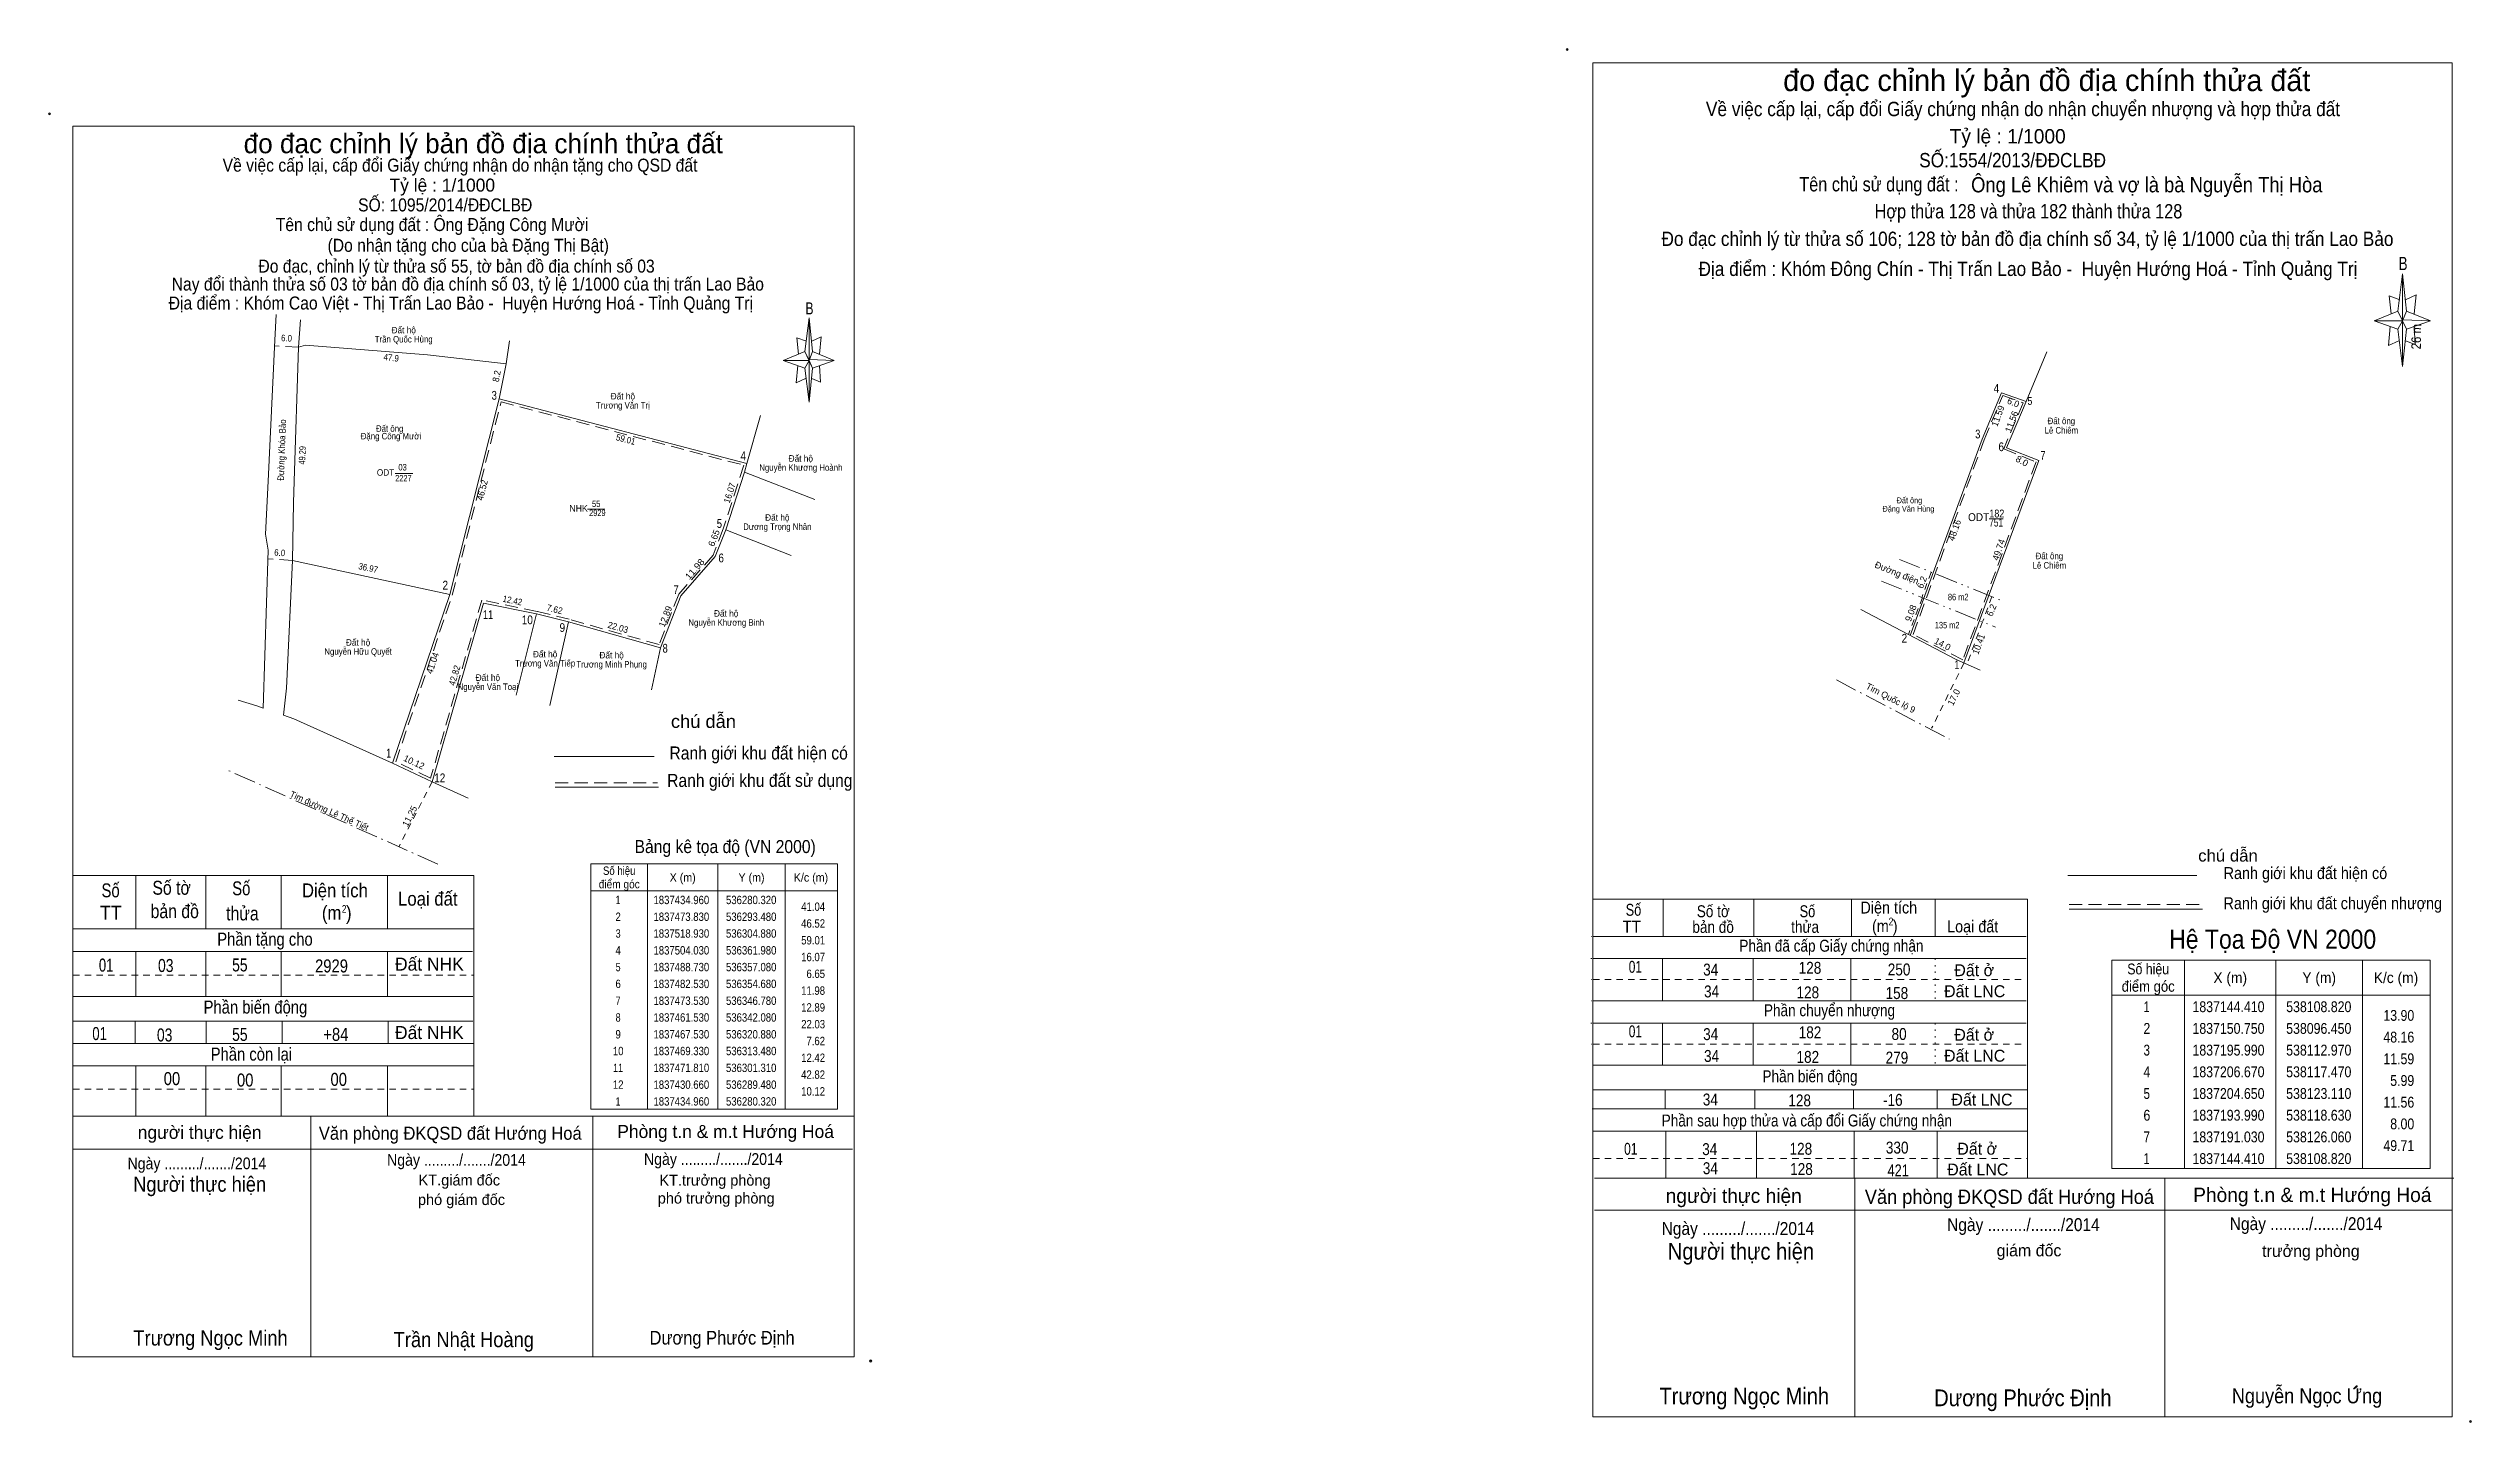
# Model space of a CAD drawing. Header units: centimetres. Extents: x 536201 to 536759, y 1837283 to 1837600.
import ezdxf
from ezdxf.enums import TextEntityAlignment as Align

# ---------------------------------------------------------------- set-up
doc = ezdxf.new("R2010")
doc.units = ezdxf.units.CM
doc.header["$PDMODE"] = 32
doc.header["$PDSIZE"] = 0.5
for name, pattern in [('DASH_DOUBLE_DOT', [9.2, 5, -1.2, 0.3, -1.2, 0.3, -1.2]), ('DOT_DASHED', [7.7, 5, -1.2, 0.3, -1.2]), ('DOTTED', [1.5, 0.3, -1.2]), ('MEDIUM_DASHED', [4.5, 3, -1.5]), ('SHORT_DASHED', [2.7, 1.5, -1.2])]:
    doc.linetypes.add(name, pattern=pattern)
for name, color, linetype, lineweight in [('1', 7, 'MEDIUM_DASHED', 13), ('10', 7, 'Continuous', 13), ('17', 7, 'Continuous', 13), ('5', 7, 'Continuous', 13), ('63', 7, 'Continuous', 13)]:
    doc.layers.add(name, color=color, linetype=linetype, lineweight=lineweight)
doc.layers.add('16', color=7, linetype='Continuous')
doc.layers.add('34', color=7, linetype='Continuous')

msp = doc.modelspace()

# ---------------------------------------------------------------- hatches: boundary and pattern name
at = {"layer": '5'}
msp.add_hatch(color=256, dxfattribs=at).paths.add_polyline_path([(536732.9, 1837291.21), (536732.97, 1837291.28), (536733, 1837291.36), (536732.95, 1837291.44), (536732.87, 1837291.48), (536732.78, 1837291.44), (536732.71, 1837291.41), (536732.16, 1837290.8), (536732.3, 1837290.8)])

# ---------------------------------------------------------------- linework, layer by layer
at = {"layer": '1'}
for points in [[(536281.06, 1837435.28), (536294.06, 1837473.66), (536305.31, 1837518.2), (536361.22, 1837503.61), (536356.51, 1837488.93), (536354.16, 1837482.85), (536346.26, 1837473.85), (536341.72, 1837462.26), (536321.03, 1837468.11), (536313.61, 1837469.92), (536300.89, 1837472.51), (536289.1, 1837431.5)], [(536642.12, 1837458.74), (536630.64, 1837464.62), (536647.01, 1837509.44), (536651.32, 1837519.67), (536656.01, 1837517.99), (536651.54, 1837507.34), (536658.99, 1837504.38)]]:
    msp.add_lwpolyline(points, close=True, dxfattribs=at)
at = {"layer": '10'}
for p, q in [((536656.68, 1837518.28), (536661.5, 1837529.73)), ((536646.54, 1837509.62), (536651.04, 1837520.3)), ((536656.68, 1837518.28), (536651.04, 1837520.3)), ((536656.68, 1837518.28), (536652.2, 1837507.62)), ((536646.54, 1837509.62), (536630.02, 1837464.38)), ((536659.63, 1837504.66), (536652.2, 1837507.62)), ((536659.62, 1837504.67), (536652.2, 1837507.62)), ((536659.62, 1837504.67), (536652.2, 1837507.62)), ((536659.62, 1837504.67), (536652.2, 1837507.62)), ((536361.38, 1837502.03), (536377.62, 1837495.69)), ((536659.63, 1837504.66), (536642.39, 1837458.04)), ((536357.08, 1837488.73), (536372.2, 1837482.77)), ((536648.19, 1837491.23), (536651.43, 1837491.23)), ((536301.31, 1837471.81), (536289.48, 1837430.66)), ((536313.48, 1837469.33), (536308.81, 1837450.58)), ((536320.88, 1837467.53), (536316.59, 1837448.23))]:
    msp.add_line(p, q, dxfattribs=at)
at = {"layer": '10', "linetype": 'DASH_DOUBLE_DOT'}
for p, q in [((536627.54, 1837481.91), (536651.69, 1837472.15)), ((536623.35, 1837476.91), (536649.62, 1837466.3))]:
    msp.add_line(p, q, dxfattribs=at)
at = {"layer": '10', "linetype": 'SHORT_DASHED'}
for p, q in [((536642.37, 1837457.99), (536634.94, 1837442.99)), ((536289.48, 1837430.66), (536281.81, 1837415.75))]:
    msp.add_line(p, q, dxfattribs=at)
at = {"layer": '10', "linetype": 'DOT_DASHED'}
for p, q in [((536612.99, 1837454.11), (536638.99, 1837440.51)), ((536290.73, 1837411.67), (536242.46, 1837433.27))]:
    msp.add_line(p, q, dxfattribs=at)
at = {"layer": '10'}
for points in [[(536618.65, 1837470.33), (536640.47, 1837458.92), (536646.11, 1837456.34)], [(536297.72, 1837426.89), (536289.48, 1837430.66), (536280.32, 1837434.96)]]:
    msp.add_lwpolyline(points, dxfattribs=at)
at = {"layer": '17'}
for p, q in [((536253.18, 1837532.43), (536253.48, 1837538.32)), ((536259.12, 1837537.08), (536258.68, 1837530.83)), ((536251.68, 1837499.93), (536253.18, 1837532.43)), ((536257.68, 1837499.93), (536258.68, 1837530.83)), ((536306.48, 1837526.93), (536307.23, 1837532.27)), ((536293.48, 1837473.83), (536304.88, 1837518.93)), ((536361.98, 1837504.03), (536365.08, 1837515.03)), ((536251.68, 1837499.93), (536251.08, 1837487.73)), ((536280.92, 1837501.73), (536284.97, 1837501.73)), ((536250.48, 1837447.63), (536251.68, 1837484.03)), ((536251.08, 1837487.73), (536251.68, 1837484.03)), ((536320.88, 1837467.53), (536342.08, 1837461.53)), ((536342.08, 1837461.53), (536339.98, 1837451.83)), ((536317.58, 1837436.47), (536340.58, 1837436.47)), ((536317.78, 1837429.39), (536341.58, 1837429.39)), ((536206.69, 1837409.03), (536299.05, 1837409.03)), ((536221.15, 1837409.03), (536221.15, 1837396.75)), ((536237.31, 1837409.03), (536237.31, 1837396.75)), ((536254.67, 1837409.03), (536254.67, 1837396.75)), ((536279.19, 1837409.03), (536279.19, 1837396.75)), ((536299.05, 1837409.03), (536299.05, 1837353.58)), ((536206.69, 1837396.75), (536299.05, 1837396.75)), ((536206.69, 1837391.55), (536298.71, 1837391.55)), ((536221.15, 1837391.55), (536221.15, 1837381.2)), ((536237.31, 1837391.55), (536237.31, 1837381.2)), ((536254.67, 1837391.55), (536254.67, 1837381.2)), ((536279.19, 1837391.55), (536279.19, 1837381.2)), ((536206.69, 1837381.2), (536298.81, 1837381.2)), ((536206.69, 1837375.52), (536298.85, 1837375.52)), ((536220.99, 1837375.52), (536220.99, 1837370.34)), ((536237.35, 1837375.52), (536237.35, 1837370.34)), ((536254.87, 1837375.52), (536254.87, 1837370.34)), ((536279.33, 1837375.52), (536279.33, 1837370.34)), ((536206.69, 1837370.34), (536299.05, 1837370.34)), ((536206.69, 1837365.22), (536299.05, 1837365.22)), ((536221.15, 1837365.22), (536221.15, 1837353.58)), ((536237.31, 1837365.22), (536237.31, 1837353.58)), ((536254.67, 1837365.22), (536254.67, 1837353.58)), ((536279.19, 1837365.22), (536279.19, 1837353.58)), ((536207.17, 1837353.58), (536299.05, 1837353.58))]:
    msp.add_line(p, q, dxfattribs=at)
at = {"layer": '17', "linetype": 'MEDIUM_DASHED'}
for p, q in [((536258.68, 1837530.83), (536253.08, 1837531.13)), ((536257.28, 1837481.63), (536251.58, 1837482.03)), ((536317.78, 1837430.39), (536341.38, 1837430.39))]:
    msp.add_line(p, q, dxfattribs=at)
at = {"layer": '17', "linetype": 'SHORT_DASHED'}
for p, q in [((536206.69, 1837386.1), (536299.05, 1837386.1)), ((536556.6, 1837385.08), (536556.62, 1837385.08)), ((536556.9, 1837385.08), (536656.74, 1837385.08)), ((536556.6, 1837370.21), (536556.62, 1837370.21)), ((536556.9, 1837370.21), (536656.74, 1837370.21)), ((536206.69, 1837359.8), (536298.97, 1837359.8))]:
    msp.add_line(p, q, dxfattribs=at)
at = {"layer": '17'}
for points in [[(536258.68, 1837530.83), (536260.28, 1837531.23), (536288.38, 1837529.03), (536306.48, 1837526.93)], [(536306.48, 1837526.93), (536304.88, 1837518.93), (536361.98, 1837504.03)], [(536257.28, 1837481.63), (536257.48, 1837494.93), (536257.68, 1837499.93)], [(536357.08, 1837488.73), (536361.38, 1837502.03), (536361.98, 1837504.03)], [(536357.08, 1837488.73), (536354.68, 1837482.53), (536346.78, 1837473.53), (536342.08, 1837461.53)], [(536257.28, 1837481.63), (536255.88, 1837452.23), (536255.18, 1837446.03)], [(536257.28, 1837481.63), (536293.48, 1837473.83), (536280.32, 1837434.96)], [(536320.88, 1837467.53), (536313.48, 1837469.33), (536301.31, 1837471.81)], [(536250.48, 1837447.63), (536249.08, 1837448.13), (536244.78, 1837449.43)], [(536280.32, 1837434.96), (536257.58, 1837445.13), (536255.18, 1837446.03)]]:
    msp.add_lwpolyline(points, dxfattribs=at)
at = {"layer": '17', "linetype": 'SHORT_DASHED'}
msp.add_lwpolyline([(536556.88, 1837343.82), (536556.9, 1837343.82), (536657.02, 1837343.82)], dxfattribs=at)
at = {"layer": '5'}
for p, q in [((536742.36, 1837539.11), (536743.46, 1837547.69)), ((536744.34, 1837539.11), (536749.84, 1837536.91)), ((536375.29, 1837529.77), (536376.29, 1837537.57)), ((536742.36, 1837534.93), (536736.86, 1837536.91)), ((536744.34, 1837534.93), (536743.46, 1837526.35)), ((536746.1, 1837535.59), (536746.32, 1837531.41)), ((536377.09, 1837529.77), (536382.09, 1837527.77)), ((536746.32, 1837531.41), (536744.12, 1837532.29)), ((536375.29, 1837525.97), (536370.29, 1837527.77)), ((536377.09, 1837525.97), (536376.29, 1837518.17)), ((536378.89, 1837522.77), (536376.89, 1837523.57)), ((536378.69, 1837526.57), (536378.89, 1837522.77)), ((536666.34, 1837409.07), (536696.05, 1837409.07)), ((536573.07, 1837403.62), (536573.07, 1837395.04)), ((536593.99, 1837403.62), (536593.99, 1837395.04)), ((536616.46, 1837403.62), (536616.46, 1837395.04)), ((536635.78, 1837403.62), (536635.78, 1837395.04)), ((536666.59, 1837401.3), (536697.33, 1837401.3)), ((536556.6, 1837395.04), (536556.62, 1837395.04)), ((536556.9, 1837395.04), (536656.74, 1837395.04)), ((536556.44, 1837389.92), (536556.62, 1837389.92)), ((536556.9, 1837389.92), (536656.74, 1837389.92)), ((536572.89, 1837389.92), (536572.89, 1837380.24)), ((536593.81, 1837389.92), (536593.81, 1837380.24)), ((536616.29, 1837389.92), (536616.29, 1837380.24)), ((536556.6, 1837380.17), (536556.62, 1837380.17)), ((536556.9, 1837380.17), (536656.74, 1837380.17)), ((536556.44, 1837375.05), (536556.62, 1837375.05)), ((536556.9, 1837375.05), (536656.74, 1837375.05)), ((536572.89, 1837375.05), (536572.89, 1837365.37)), ((536593.81, 1837375.05), (536593.81, 1837365.37)), ((536616.29, 1837375.05), (536616.29, 1837365.37)), ((536573.51, 1837359.64), (536573.51, 1837355.29)), ((536594.17, 1837359.64), (536594.17, 1837355.29)), ((536616.91, 1837359.64), (536616.91, 1837355.29)), ((536636.24, 1837359.64), (536636.24, 1837355.29)), ((536206.69, 1837353.57), (536386.69, 1837353.57)), ((536261.52, 1837353.57), (536261.52, 1837298.17)), ((536326.49, 1837353.57), (536326.49, 1837298.17)), ((536573.68, 1837350.15), (536573.68, 1837339.32)), ((536594.6, 1837350.15), (536594.6, 1837339.32)), ((536617.07, 1837350.15), (536617.07, 1837339.32)), ((536636.23, 1837350.15), (536636.23, 1837339.32)), ((536206.69, 1837345.97), (536386.29, 1837345.97)), ((536557.23, 1837339.32), (536754.9, 1837339.32)), ((536617.22, 1837339.32), (536617.22, 1837284.35)), ((536688.68, 1837339.32), (536688.68, 1837284.35)), ((536754.9, 1837339.32), (536755.23, 1837339.32)), ((536557.23, 1837331.96), (536754.79, 1837331.96))]:
    msp.add_line(p, q, dxfattribs=at)
at = {"layer": '5', "linetype": 'MEDIUM_DASHED'}
msp.add_line((536666.59, 1837402.41), (536697.07, 1837402.41), dxfattribs=at)
at = {"layer": '5', "linetype": 'DOTTED'}
for p, q in [((536635.78, 1837389.92), (536635.78, 1837380.24)), ((536635.78, 1837375.05), (536635.78, 1837365.37))]:
    msp.add_line(p, q, dxfattribs=at)
at = {"layer": '5'}
for points in [[(536556.9, 1837596.31), (536754.9, 1837596.31), (536754.9, 1837284.35), (536556.9, 1837284.35)], [(536206.69, 1837581.77), (536386.69, 1837581.77), (536386.69, 1837298.17), (536206.69, 1837298.17)], [(536743.46, 1837547.69), (536744.34, 1837539.11), (536743.46, 1837536.91)], [(536743.46, 1837536.91), (536736.86, 1837536.91), (536742.36, 1837539.11), (536744.34, 1837534.93), (536749.84, 1837536.91), (536743.46, 1837537.13)], [(536376.29, 1837537.57), (536377.09, 1837529.77), (536376.29, 1837527.77)], [(536743.46, 1837536.91), (536743.46, 1837526.35), (536742.36, 1837534.93)], [(536376.29, 1837527.77), (536370.29, 1837527.77), (536375.29, 1837529.77), (536377.09, 1837525.97), (536382.09, 1837527.77), (536376.29, 1837527.97)], [(536376.29, 1837527.77), (536376.29, 1837518.17), (536375.29, 1837525.97)], [(536732.9, 1837291.21), (536732.97, 1837291.28), (536733, 1837291.36), (536732.95, 1837291.44), (536732.87, 1837291.48), (536732.78, 1837291.44), (536732.71, 1837291.41), (536732.16, 1837290.8), (536732.3, 1837290.8)]]:
    msp.add_lwpolyline(points, close=True, dxfattribs=at)
for points in [[(536743.46, 1837536.91), (536742.36, 1837539.11), (536736.86, 1837536.91)], [(536742.8, 1837541.75), (536740.38, 1837542.63), (536740.82, 1837538.45)], [(536744.12, 1837541.75), (536746.54, 1837542.85), (536746.1, 1837538.45)], [(536740.6, 1837535.59), (536740.16, 1837531.19), (536742.58, 1837532.29)], [(536743.46, 1837536.91), (536744.34, 1837534.93), (536749.84, 1837536.91)], [(536376.29, 1837527.77), (536375.29, 1837529.77), (536370.29, 1837527.77)], [(536375.69, 1837532.17), (536373.49, 1837532.97), (536373.89, 1837529.17)], [(536376.89, 1837532.17), (536379.09, 1837533.17), (536378.69, 1837529.17)], [(536373.69, 1837526.57), (536373.29, 1837522.57), (536375.49, 1837523.57)], [(536376.29, 1837527.77), (536377.09, 1837525.97), (536382.09, 1837527.77)], [(536556.9, 1837403.62), (536657.02, 1837403.62), (536657.02, 1837339.32)], [(536556.77, 1837365.37), (536556.9, 1837365.37), (536656.74, 1837365.37)], [(536556.72, 1837355.29), (536556.9, 1837355.29), (536657.02, 1837355.29)], [(536556.88, 1837359.64), (536556.9, 1837359.64), (536657.02, 1837359.64)], [(536556.88, 1837350.15), (536556.9, 1837350.15), (536657.02, 1837350.15)]]:
    msp.add_lwpolyline(points, dxfattribs=at)
for p in [(536550.96, 1837599.39), (536201.29, 1837584.57), (536390.49, 1837297.17), (536759.08, 1837283.25)]:
    msp.add_point(p, dxfattribs=at)
at = {"layer": '63'}
for p, q in [((536325.27, 1837493.48), (536329.26, 1837493.48)), ((536339.04, 1837411.71), (536339.04, 1837355.22)), ((536355.3, 1837411.71), (536355.3, 1837355.22)), ((536370.76, 1837411.71), (536370.76, 1837355.22)), ((536326.04, 1837405.51), (536382.83, 1837405.51)), ((536693.23, 1837389.52), (536693.23, 1837341.52)), ((536714.23, 1837389.52), (536714.23, 1837341.52)), ((536734.23, 1837389.52), (536734.23, 1837341.52)), ((536676.43, 1837381.52), (536749.83, 1837381.52))]:
    msp.add_line(p, q, dxfattribs=at)
at = {"layer": '63', "linetype": 'SHORT_DASHED'}
for p, q in [((536634.8, 1837478.88), (536632.73, 1837473.3)), ((536632.82, 1837473.09), (536629.6, 1837464.6)), ((536648.82, 1837473.3), (536646.75, 1837467.66)), ((536646.65, 1837467.5), (536643.06, 1837457.73))]:
    msp.add_line(p, q, dxfattribs=at)
at = {"layer": '63'}
for points in [[(536326.04, 1837411.71), (536382.83, 1837411.71), (536382.83, 1837355.22), (536326.04, 1837355.22)], [(536676.43, 1837389.52), (536749.83, 1837389.52), (536749.83, 1837341.52), (536676.43, 1837341.52)]]:
    msp.add_lwpolyline(points, close=True, dxfattribs=at)

# ---------------------------------------------------------------- texts
at = {"layer": '1', "width": 0.9}
msp.add_text('26 m', height=2.199, rotation=89.004, dxfattribs=at).set_placement((536747.691, 1837533.216), align=Align.CENTER)
at = {"layer": '1', "width": 0.85}
msp.add_text('2', height=1.804, dxfattribs=at).set_placement((536625.57, 1837397.54), align=Align.CENTER)
at = {"layer": '10', "width": 0.9}
for s, p in [('Đặng Công Mười', (536272.99, 1837509.55)), ('       Đất ông', (536272.99, 1837511.3))]:
    msp.add_text(s, height=1.5, dxfattribs=at).set_placement(p)
at = {"layer": '10'}
for s, height, width, p in [('Lê Chiêm', 1.5, 0.9, (536664.815, 1837510.9)), ('Đất ông', 1.5, 0.9, (536664.82, 1837513.06)), ('Đặng Văn Hùng', 1.35, 0.9, (536629.585, 1837492.89)), (' Đất ông', 1.35, 0.9, (536629.585, 1837494.83)), ('ODT', 1.815, 0.95, (536645.755, 1837490.73)), ('751', 1.815, 0.8, (536649.805, 1837489.48)), ('182', 1.815, 0.85, (536649.96, 1837491.56)), ('Đất ông', 1.5, 0.9, (536662.06, 1837481.94)), ('Lê Chiêm', 1.5, 0.9, (536662.055, 1837479.78)), ('86 m2', 1.5, 0.85, (536641.055, 1837472.48)), ('135 m2', 1.5, 0.85, (536638.51, 1837466))]:
    msp.add_text(s, height=height, dxfattribs=dict(at, width=width)).set_placement(p, align=Align.CENTER)
for s, rotation, p in [('6.2', 67.622, (536633.39, 1837476.335)), ('6.2', 67.622, (536649.41, 1837469.924)), ('14.0', 332.394, (536637.092, 1837461.707)), ('Tim Quốc lộ 9', 332.393, (536625.147, 1837449.293)), ('17.0', 63.649, (536640.725, 1837449.797)), ('11.25', 62.778, (536284.941, 1837422.387))]:
    msp.add_text(s, height=1.5, rotation=rotation, dxfattribs=at).set_placement(p, align=Align.CENTER)
at = {"layer": '10', "width": 0.95}
msp.add_text('Tim đường Lê Thế Tiết', height=1.5, rotation=335.895, dxfattribs=at).set_placement((536265.434, 1837423.263), align=Align.CENTER)
at = {"layer": '16', "width": 0.9}
msp.add_text('Hệ Tọa Độ VN 2000', height=4.4, dxfattribs=at).set_placement((536713.515, 1837392.18), align=Align.CENTER)
at = {"layer": '17'}
for s, rotation, width, p in [('6.0', 356.961, 0.9, (536255.855, 1837532.134)), ('47.9', 353.472, 0.9, (536279.935, 1837527.639)), ('8.2', 79.17, 0.95, (536305.021, 1837523.984)), ('Đường Khóa Bảo', 87.998, 0.9, (536255.527, 1837507.074)), ('49.29', 87.998, 0.85, (536260.257, 1837505.854)), ('6.0', 356.007, 0.9, (536254.268, 1837482.703)), ('36.97', 347.885, 0.9, (536274.553, 1837479.204))]:
    msp.add_text(s, height=1.5, rotation=rotation, dxfattribs=dict(at, width=width)).set_placement(p, align=Align.CENTER)
for s, height, width, p in [('Trần Quốc Hùng', 1.5, 0.9, (536282.895, 1837531.89)), ('Đất hộ', 1.5, 0.95, (536282.895, 1837533.99)), ('Trương Văn Trị', 1.5, 0.9, (536333.395, 1837516.66)), ('Đất hộ', 1.5, 0.95, (536333.385, 1837518.76)), ('Đất hộ', 1.5, 0.95, (536374.385, 1837504.42)), ('ODT', 1.5, 0.95, (536278.71, 1837501.18)), ('2227', 1.5, 0.85, (536282.82, 1837499.86)), ('03', 1.5, 0.8, (536282.63, 1837502.39)), ('Nguyễn Khương Hoành', 1.5, 0.9, (536374.39, 1837502.32)), ('Dương Trọng Nhân', 1.5, 0.9, (536368.98, 1837488.7)), ('Đất hộ', 1.5, 0.95, (536368.975, 1837490.8)), ('Nguyễn Khương Binh', 1.5, 0.9, (536357.205, 1837466.61)), ('Đất hộ', 1.5, 0.95, (536357.195, 1837468.71)), ('Nguyễn Hữu Quyết', 1.5, 0.9, (536272.385, 1837459.93)), ('Đất hộ', 1.5, 0.95, (536272.375, 1837462.03)), ('Đất hộ', 1.5, 0.95, (536315.475, 1837459.32)), ('Đất hộ', 1.5, 0.95, (536302.285, 1837453.91)), ('Trương Văn Tiếp', 1.5, 0.9, (536315.48, 1837457.22)), ('Trương Minh Phụng', 1.5, 0.9, (536330.795, 1837456.98)), ('Đất hộ', 1.5, 0.95, (536330.795, 1837459.08)), ('Nguyễn Văn Toại', 1.5, 0.9, (536302.29, 1837451.81)), ('chú dẫn', 3, 1.05, (536351.955, 1837443.07)), ('Ranh giới khu đất hiện có ', 3, 0.9, (536365.17, 1837435.79)), ('Ranh giới khu đất sử dụng', 3, 0.9, (536364.94, 1837429.47)), ('Bảng kê tọa độ (VN 2000)', 3, 0.9, (536356.955, 1837414.23)), ('Số', 3.2, 0.8, (536215.355, 1837404.03)), ('Số tờ', 3.2, 0.85, (536229.415, 1837404.63)), ('Số', 3.2, 0.8, (536245.475, 1837404.51)), ('Diện tích', 3.2, 0.9, (536267.04, 1837404.03)), ('Loại đất', 3.2, 0.9, (536288.445, 1837402.11)), ('TT', 3.2, 0.95, (536215.415, 1837398.91)), ('bản đồ', 3.2, 0.85, (536230.135, 1837399.23)), ('thửa', 3.2, 0.85, (536245.735, 1837398.71)), ('(m )', 3.2, 0.9, (536267.46, 1837398.87)), ('2', 1.77, 0.8, (536269.17, 1837400.47)), ('Phần tặng cho', 3, 0.85, (536250.925, 1837392.89)), ('01', 3, 0.75, (536214.33, 1837386.91)), ('03', 3, 0.8, (536228.065, 1837386.82)), ('55', 3, 0.8, (536245.14, 1837386.95)), ('2929', 3, 0.85, (536266.26, 1837386.72)), ('Phần biến động', 3, 0.85, (536248.725, 1837377.24)), ('01', 3, 0.75, (536212.82, 1837371.14)), ('03', 3, 0.8, (536227.815, 1837370.81)), ('55', 3, 0.8, (536245.14, 1837370.94)), ('+84', 3, 0.85, (536267.255, 1837370.95)), ('Phần còn lại', 3, 0.85, (536247.795, 1837366.4)), ('00', 3, 0.85, (536229.49, 1837360.76)), ('00', 3, 0.85, (536246.37, 1837360.43)), ('00', 3, 0.85, (536267.92, 1837360.58))]:
    msp.add_text(s, height=height, dxfattribs=dict(at, width=width)).set_placement(p, align=Align.CENTER)
for p in [(536288.81, 1837387.14), (536288.81, 1837371.37)]:
    msp.add_text('Đất NHK', height=3, dxfattribs=at).set_placement(p, align=Align.CENTER)
at = {"layer": '34', "width": 0.9}
msp.add_text('Ông Lê Khiêm và vợ là bà Nguyễn Thị Hòa', height=3.52, dxfattribs=at).set_placement((536644.03, 1837566.48))
at = {"layer": '5'}
for s, height, p in [('đo đạc chỉnh lý bản đồ địa chính thửa đất', 4.95, (536661.455, 1837589.82)), ('đo đạc chỉnh lý bản đồ địa chính thửa đất', 4.5, (536301.22, 1837575.49)), ('Tỷ lệ : 1/1000', 3.3, (536652.455, 1837577.76)), ('Tỷ lệ : 1/1000', 3, (536291.785, 1837566.65)), ('Đất ở', 2.75, (536644.74, 1837385.86)), ('Đất LNC', 2.75, (536644.85, 1837381.02)), ('Đất ở', 2.75, (536644.74, 1837370.99)), ('Đất LNC', 2.75, (536644.85, 1837366.15)), ('Đất LNC', 2.75, (536646.53, 1837356.04)), ('người thực hiện', 3, (536235.87, 1837348.37)), ('Phòng t.n & m.t Hướng Hoá ', 3, (536357.62, 1837348.57)), ('Đất ở', 2.75, (536645.42, 1837344.73)), ('KT.giám đốc', 2.5, (536295.71, 1837337.63)), ('KT.trưởng phòng ', 2.5, (536355.075, 1837337.59)), ('Đất LNC', 2.75, (536645.57, 1837339.94)), ('phó giám đốc', 2.5, (536296.21, 1837333.12)), ('phó trưởng phòng ', 2.5, (536355.355, 1837333.46)), ('người thực hiện', 3.3, (536589.33, 1837333.6)), ('Phòng t.n & m.t Hướng Hoá ', 3.3, (536723.255, 1837333.82)), ('giám đốc', 2.75, (536657.375, 1837321.3)), ('  trưởng phòng ', 2.75, (536721.81, 1837321.16))]:
    msp.add_text(s, height=height, dxfattribs=at).set_placement(p, align=Align.CENTER)
for s, height, width, p in [('Về việc cấp lại, cấp đổi Giấy chứng nhận do nhận chuyển nhượng và hợp thửa đất', 3.3, 0.9, (536655.985, 1837584.04)), ('Về việc cấp lại, cấp đổi Giấy chứng nhận do nhận tặng cho QSD đất', 3, 0.9, (536295.87, 1837571.25)), ('SỐ:1554/2013/ĐĐCLBĐ', 3.3, 0.9, (536653.59, 1837572.25)), ('Tên chủ sử dụng đất :', 3.3, 0.85, (536622.79, 1837566.7)), ('Tên chủ sử dụng đất : Ông Đặng Công Mười', 3, 0.9, (536289.43, 1837557.56)), ('SỐ: 1095/2014/ĐĐCLBĐ', 3, 0.9, (536292.455, 1837562.09)), ('Hợp thửa 128 và thửa 182 thành thửa 128', 3.3, 0.85, (536657.245, 1837560.48)), ('(Do nhận tặng cho của bà Đặng Thị Bật)', 3, 0.9, (536297.76, 1837552.78)), ('Đo đạc chỉnh lý từ thửa số 106; 128 tờ bản đồ địa chính số 34, tỷ lệ 1/1000 của thị trấn Lao Bảo', 3.3, 0.9, (536657.015, 1837554.13)), ('Đo đạc, chỉnh lý từ thửa số 55, tờ bản đồ địa chính số 03', 3, 0.9, (536295.065, 1837547.98)), ('Địa điểm : Khóm Đông Chín - Thị Trấn Lao Bảo -  Huyện Hướng Hoá - Tỉnh Quảng Trị ', 3.3, 0.9, (536657.69, 1837547.21)), ('B', 3.031, 0.75, (536743.57, 1837548.57)), (' Nay đổi thành thửa số 03 tờ bản đồ địa chính số 03, tỷ lệ 1/1000 của thị trấn Lao Bảo', 3, 0.9, (536297.16, 1837543.85)), ('Địa điểm : Khóm Cao Việt - Thị Trấn Lao Bảo -  Huyện Hướng Hoá - Tỉnh Quảng Trị ', 3, 0.9, (536296.555, 1837539.48)), ('B', 2.755, 0.75, (536376.39, 1837538.37)), ('chú dẫn', 2.75, 1.05, (536703.215, 1837412.27)), ('Ranh giới khu đất hiện có ', 2.75, 0.9, (536721.515, 1837408.24)), ('Số', 2.75, 0.8, (536566.235, 1837399.78)), ('Số tờ', 2.75, 0.85, (536584.63, 1837399.45)), ('Số', 2.75, 0.8, (536606.315, 1837399.45)), ('Diện tích', 2.75, 0.9, (536625.065, 1837400.3)), ('Ranh giới khu đất chuyển nhượng', 2.75, 0.9, (536727.36, 1837401.3)), ('TT', 2.75, 0.95, (536565.855, 1837395.9)), ('bản đồ', 2.75, 0.85, (536584.585, 1837395.83)), ('Phần đã cấp Giấy chứng nhận', 2.75, 0.85, (536611.84, 1837391.5)), ('thửa', 2.75, 0.85, (536605.78, 1837395.85)), ('(m )', 2.75, 0.9, (536624.14, 1837396.06)), ('Loại đất', 2.75, 0.9, (536644.395, 1837395.95)), ('01', 2.75, 0.75, (536566.675, 1837386.64)), ('34', 2.75, 0.85, (536584.035, 1837386)), ('128', 2.75, 0.85, (536606.905, 1837386.41)), ('250', 2.75, 0.85, (536627.435, 1837386.03)), ('34', 2.75, 0.85, (536584.235, 1837380.97)), ('128', 2.75, 0.85, (536606.405, 1837380.75)), ('158', 2.75, 0.85, (536626.925, 1837380.59)), ('Phần chuyển nhượng ', 2.75, 0.85, (536611.835, 1837376.63)), ('01', 2.75, 0.75, (536566.675, 1837371.77)), ('34', 2.75, 0.85, (536584.035, 1837371.13)), ('182', 2.75, 0.85, (536606.91, 1837371.54)), ('80', 2.75, 0.85, (536627.435, 1837371.16)), ('34', 2.75, 0.85, (536584.235, 1837366.1)), ('182', 2.75, 0.85, (536606.41, 1837365.88)), ('279', 2.75, 0.85, (536626.935, 1837365.72)), ('Phần biến động ', 2.75, 0.85, (536607.34, 1837361.42)), ('34', 2.75, 0.85, (536583.955, 1837356.06)), ('128', 2.75, 0.85, (536604.525, 1837355.86)), ('-16', 2.75, 0.85, (536625.99, 1837355.98)), ('Văn phòng ĐKQSD đất Hướng Hoá', 3, 0.95, (536293.615, 1837348.17)), ('Phần sau hợp thửa và cấp đổi Giấy chứng nhận', 2.75, 0.85, (536606.18, 1837351.23)), ('Ngày ........./......./2014', 2.7, 0.9, (536235.24, 1837341.37)), ('Ngày ........./......./2014', 2.7, 0.9, (536295.04, 1837342.17)), ('Ngày ........./......./2014', 2.7, 0.9, (536354.24, 1837342.37)), ('01', 2.75, 0.75, (536565.615, 1837344.7)), ('34', 2.75, 0.85, (536583.815, 1837344.63)), ('128', 2.75, 0.85, (536604.805, 1837344.71)), ('330', 2.75, 0.85, (536626.995, 1837344.98)), ('Người thực hiện', 3.499, 0.9, (536235.875, 1837336.19)), ('34', 2.75, 0.85, (536583.955, 1837340.23)), ('128', 2.75, 0.85, (536604.945, 1837340.05)), ('421', 2.75, 0.8, (536627.225, 1837339.74)), ('Văn phòng ĐKQSD đất Hướng Hoá', 3.3, 0.95, (536652.85, 1837333.38)), ('Ngày ........./......./2014', 2.97, 0.9, (536590.3, 1837326.24)), ('Ngày ........./......./2014', 2.97, 0.9, (536656.08, 1837327.12)), ('Ngày ........./......./2014', 2.97, 0.9, (536721.2, 1837327.34)), ('Người thực hiện', 3.849, 0.9, (536591, 1837320.54)), ('Trương Ngọc Minh', 3.5, 0.9, (536238.385, 1837300.75)), ('Trần Nhật Hoàng', 3.5, 0.9, (536296.74, 1837300.37)), ('Dương Phước Định', 3.15, 0.9, (536356.255, 1837300.97)), ('Trương Ngọc Minh', 3.85, 0.9, (536591.765, 1837287.18)), ('Dương Phước Định', 3.85, 0.9, (536655.955, 1837286.77)), ('Nguyễn Ngọc Ưng', 3.465, 0.9, (536721.42, 1837287.43))]:
    msp.add_text(s, height=height, dxfattribs=dict(at, width=width)).set_placement(p, align=Align.CENTER)
at = {"layer": '63'}
for s, height, width, p in [(' 4', 2.025, 0.85, (536650.5, 1837520.3)), (' 3', 2.025, 0.8, (536304.35, 1837518.69)), (' 5', 1.823, 0.8, (536658.12, 1837517.49)), (' 3', 2.025, 0.8, (536646.17, 1837509.78)), (' 4', 2.025, 0.85, (536361.76, 1837504.74)), (' 6', 2.025, 0.85, (536651.61, 1837506.84)), (' 7', 2.025, 0.8, (536661.19, 1837504.86)), (' 5', 2.025, 0.8, (536356.23, 1837489.15)), (' 6', 2.025, 0.85, (536356.67, 1837481.22)), (' 2', 2.025, 0.85, (536293.11, 1837474.94)), (' 7', 2.025, 0.8, (536346.24, 1837473.89)), (' 11', 2.025, 0.8, (536303.53, 1837468.16)), (' 10', 2.025, 0.85, (536312.65, 1837466.96)), (' 9', 2.025, 0.85, (536320.08, 1837465.18)), (' 8', 2.025, 0.8, (536343.73, 1837460.41)), (' 2', 2.025, 0.85, (536629.29, 1837462.71)), (' 1', 2.025, 0.75, (536641.32, 1837456.61)), (' 1', 2.025, 0.75, (536279.98, 1837436.24)), (' 12', 2.025, 0.85, (536292.47, 1837430.54)), ('41.04', 1.934, 0.85, (536379.98, 1837400.91)), ('46.52', 1.934, 0.85, (536379.97, 1837397.04)), ('59.01', 1.934, 0.85, (536379.98, 1837393.17)), ('16.07', 1.934, 0.85, (536379.97, 1837389.31)), ('11.98', 1.934, 0.85, (536379.97, 1837381.57)), ('6.65', 1.934, 0.85, (536379.96, 1837385.44)), ('12.89', 1.934, 0.85, (536379.97, 1837377.7)), ('13.90', 2.5, 0.85, (536746.13, 1837375.57)), ('22.03', 1.934, 0.85, (536379.98, 1837373.83)), ('7.62', 1.934, 0.85, (536379.96, 1837369.96)), ('48.16', 2.5, 0.85, (536746.13, 1837370.57)), ('12.42', 1.934, 0.85, (536379.97, 1837366.09)), ('11.59', 2.5, 0.85, (536746.13, 1837365.57)), ('42.82', 1.934, 0.85, (536379.97, 1837362.22)), ('10.12', 1.934, 0.85, (536379.97, 1837358.35)), ('5.99', 2.5, 0.85, (536746.13, 1837360.57)), ('11.56', 2.5, 0.85, (536746.13, 1837355.57)), ('8.00', 2.5, 0.85, (536746.13, 1837350.57)), ('49.71', 2.5, 0.85, (536746.13, 1837345.57))]:
    msp.add_text(s, height=height, dxfattribs=dict(at, width=width)).set_placement(p, align=Align.RIGHT)
for s, height, rotation, p in [('11.59', 1.49, 69.809, (536650.908, 1837514.698)), ('6.0', 1.5, 338.436, (536653.474, 1837517.353)), ('11.56', 1.5, 69.762, (536654.066, 1837513.376)), ('6.65', 1.5, 68.839, (536355.074, 1837486.559)), ('48.16', 1.5, 70.597, (536640.92, 1837488.371)), ('49.74', 1.5, 71.238, (536651.084, 1837483.879)), ('Đường điện', 1.5, 338.001, (536626.629, 1837478.102)), ('12.89', 1.5, 68.611, (536343.879, 1837468.466)), ('9.08', 1.5, 69.23, (536630.832, 1837469.264)), ('41.04', 1.5, 71.296, (536290.252, 1837457.769)), ('10.12', 1.5, 334.853, (536284.946, 1837434.497))]:
    msp.add_text(s, height=height, rotation=rotation, dxfattribs=at).set_placement(p, align=Align.CENTER)
for s, rotation, width, p in [('59.01', 345.375, 0.9, (536333.866, 1837508.822)), ('8.0', 331.241, 1.05, (536655.399, 1837503.907)), ('46.52', 75.814, 0.95, (536301.709, 1837497.681)), ('16.07', 72.242, 0.95, (536358.691, 1837496.991)), ('11.98', 48.724, 1.1, (536350.517, 1837479.175)), ('12.42', 348.482, 0.9, (536307.8, 1837471.705)), ('7.62', 346.329, 0.95, (536317.493, 1837469.679)), ('22.03', 344.197, 0.95, (536332.076, 1837465.519)), ('10.41', 69.824, 0.95, (536646.496, 1837462.111)), ('42.82', 73.961, 0.95, (536295.331, 1837454.958))]:
    msp.add_text(s, height=1.5, rotation=rotation, dxfattribs=dict(at, width=width)).set_placement(p, align=Align.CENTER)
msp.add_text('NHK', height=1.5, dxfattribs=at).set_placement((536323.18, 1837492.92), align=Align.CENTER)
for s, height, width, p in [('55', 1.5, 0.8, (536327.24, 1837493.97)), ('2929', 1.5, 0.85, (536327.505, 1837491.88)), ('Số hiệu', 1.934, 0.85, (536332.54, 1837409.2)), ('điểm góc', 1.934, 0.9, (536332.555, 1837406.1)), ('X (m)', 1.934, 0.95, (536347.17, 1837407.64)), ('Y (m)', 1.934, 0.95, (536363.025, 1837407.64)), ('K/c (m)', 1.934, 0.95, (536376.73, 1837407.64)), (' 2', 1.934, 0.85, (536331.995, 1837398.59)), (' 1', 1.934, 0.75, (536331.995, 1837402.46)), ('1837434.960', 1.934, 0.85, (536346.86, 1837402.46)), ('1837473.830', 1.934, 0.85, (536346.86, 1837398.59)), ('536280.320', 1.934, 0.85, (536362.955, 1837402.46)), ('536293.480', 1.934, 0.85, (536362.955, 1837398.59)), (' 3', 1.934, 0.8, (536332.01, 1837394.73)), ('1837518.930', 1.934, 0.85, (536346.86, 1837394.73)), ('536304.880', 1.934, 0.85, (536362.955, 1837394.73)), (' 4', 1.934, 0.85, (536331.99, 1837390.85)), (' 5', 1.934, 0.8, (536332.005, 1837386.99)), ('1837504.030', 1.934, 0.85, (536346.86, 1837390.85)), ('1837488.730', 1.934, 0.85, (536346.86, 1837386.99)), ('536361.980', 1.934, 0.85, (536362.955, 1837390.85)), ('536357.080', 1.934, 0.85, (536362.955, 1837386.99)), ('Số hiệu', 2.5, 0.85, (536684.83, 1837386.27)), (' 6', 1.934, 0.85, (536331.995, 1837383.12)), ('1837482.530', 1.934, 0.85, (536346.86, 1837383.12)), ('536354.680', 1.934, 0.85, (536362.955, 1837383.12)), ('điểm góc', 2.5, 0.9, (536684.83, 1837382.27)), ('X (m)', 2.5, 0.95, (536703.73, 1837384.27)), ('Y (m)', 2.5, 0.95, (536724.225, 1837384.27)), ('K/c (m)', 2.5, 0.95, (536741.93, 1837384.27)), (' 8', 1.934, 0.8, (536332.005, 1837375.38)), (' 7', 1.934, 0.8, (536332.005, 1837379.24)), ('1837473.530', 1.934, 0.85, (536346.86, 1837379.24)), ('1837461.530', 1.934, 0.85, (536346.86, 1837375.38)), ('536346.780', 1.934, 0.85, (536362.955, 1837379.24)), ('536342.080', 1.934, 0.85, (536362.955, 1837375.38)), (' 1', 2.5, 0.75, (536684.125, 1837377.57)), ('1837144.410', 2.5, 0.85, (536703.33, 1837377.57)), ('538108.820', 2.5, 0.85, (536724.135, 1837377.57)), (' 9', 1.934, 0.85, (536331.995, 1837371.5)), ('1837467.530', 1.934, 0.85, (536346.86, 1837371.5)), ('536320.880', 1.934, 0.85, (536362.955, 1837371.5)), (' 2', 2.5, 0.85, (536684.13, 1837372.57)), ('1837150.750', 2.5, 0.85, (536703.33, 1837372.57)), ('538096.450', 2.5, 0.85, (536724.135, 1837372.57)), (' 10', 1.934, 0.85, (536332.005, 1837367.65)), ('1837469.330', 1.934, 0.85, (536346.86, 1837367.65)), ('536313.480', 1.934, 0.85, (536362.955, 1837367.65)), (' 3', 2.5, 0.8, (536684.13, 1837367.57)), ('1837195.990', 2.5, 0.85, (536703.33, 1837367.57)), ('538112.970', 2.5, 0.85, (536724.135, 1837367.57)), (' 12', 1.934, 0.85, (536332, 1837359.9)), (' 11', 1.934, 0.8, (536332, 1837363.77)), ('1837471.810', 1.934, 0.85, (536346.86, 1837363.77)), ('1837430.660', 1.934, 0.85, (536346.86, 1837359.9)), ('536301.310', 1.934, 0.85, (536362.955, 1837363.77)), ('536289.480', 1.934, 0.85, (536362.955, 1837359.9)), (' 4', 2.5, 0.85, (536684.125, 1837362.57)), ('1837206.670', 2.5, 0.85, (536703.33, 1837362.57)), ('538117.470', 2.5, 0.85, (536724.135, 1837362.57)), (' 1', 1.934, 0.75, (536331.995, 1837356.04)), ('1837434.960', 1.934, 0.85, (536346.86, 1837356.04)), ('536280.320', 1.934, 0.85, (536362.955, 1837356.04)), (' 5', 2.5, 0.8, (536684.13, 1837357.57)), (' 6', 2.5, 0.85, (536684.13, 1837352.57)), ('1837204.650', 2.5, 0.85, (536703.33, 1837357.57)), ('1837193.990', 2.5, 0.85, (536703.33, 1837352.57)), ('538123.110', 2.5, 0.85, (536724.135, 1837357.57)), ('538118.630', 2.5, 0.85, (536724.135, 1837352.57)), (' 7', 2.5, 0.8, (536684.13, 1837347.57)), ('1837191.030', 2.5, 0.85, (536703.33, 1837347.57)), ('538126.060', 2.5, 0.85, (536724.135, 1837347.57)), (' 1', 2.5, 0.75, (536684.125, 1837342.57)), ('1837144.410', 2.5, 0.85, (536703.33, 1837342.57)), ('538108.820', 2.5, 0.85, (536724.135, 1837342.57))]:
    msp.add_text(s, height=height, dxfattribs=dict(at, width=width)).set_placement(p, align=Align.CENTER)

doc.saveas('drawing.dxf')
